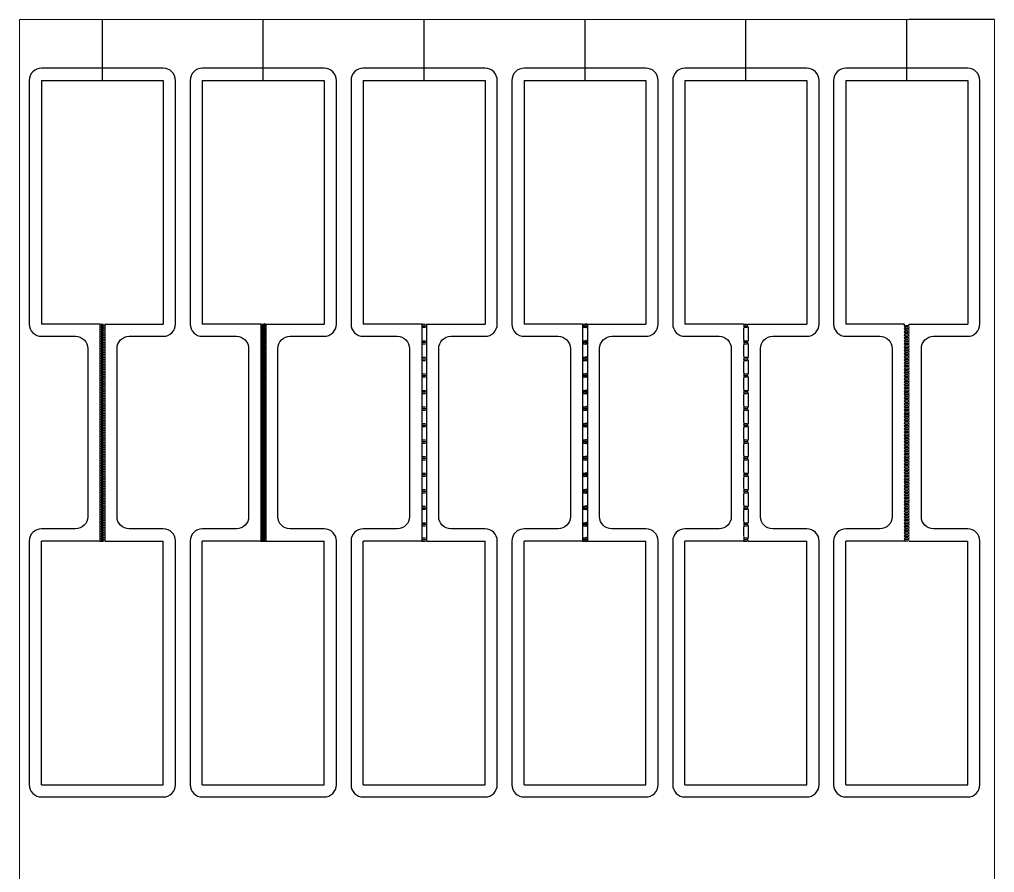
# Model space of a CAD drawing. Header units: millimetres. Extents: x 0 to 40, y 0 to 70.
# Drawn here: x 0 to 40, y 35 to 70 of the extents above; entities that cross this region are included whole.
import ezdxf

# ---------------------------------------------------------------- set-up
doc = ezdxf.new("R2010")
doc.units = ezdxf.units.MM
for name, color, linetype in [('Al Foil', 2, 'Continuous'), ('Cut Through All', 3, 'Continuous'), ('DEF POINTS', 7, 'Continuous')]:
    doc.layers.add(name, color=color, linetype=linetype)

msp = doc.modelspace()

# ---------------------------------------------------------------- linework, layer by layer
at = {"layer": 'Al Foil', "linetype": 'Continuous', "lineweight": 0}
for p, q in [((0, 0), (0, 70)), ((0, 70), (40, 70)), ((40, 70), (40, 0))]:
    msp.add_line(p, q, dxfattribs=at)
at = {"layer": 'Al Foil'}
for p, q in [((3.4, 67.5), (3.4, 70)), ((10, 67.5), (10, 70)), ((16.6, 67.5), (16.6, 70)), ((23.2, 67.5), (23.2, 70)), ((29.8, 67.5), (29.8, 70)), ((36.4, 67.5), (36.4, 70)), ((40, 70), (36.5, 70)), ((0.9, 67.5), (5.9, 67.5)), ((0.9, 67.5), (0.9, 57.5)), ((5.9, 67.5), (5.9, 57.5)), ((7.5, 67.5), (12.5, 67.5)), ((7.5, 67.5), (7.5, 57.5)), ((12.5, 67.5), (12.5, 57.5)), ((14.1, 67.5), (19.1, 67.5)), ((14.1, 67.5), (14.1, 57.5)), ((19.1, 67.5), (19.1, 57.5)), ((20.7, 67.5), (25.7, 67.5)), ((20.7, 67.5), (20.7, 57.5)), ((25.7, 67.5), (25.7, 57.5)), ((27.3, 67.5), (32.3, 67.5)), ((27.3, 67.5), (27.3, 57.5)), ((32.3, 67.5), (32.3, 57.5)), ((33.9, 67.5), (38.9, 67.5)), ((33.9, 67.5), (33.9, 57.5)), ((38.9, 67.5), (38.9, 57.5)), ((3.3, 57.5), (0.9, 57.5)), ((3.3, 57.5), (3.45, 57.5)), ((3.3, 57.5), (3.3, 48.6)), ((3.3, 57.4), (3.45, 57.4)), ((3.3, 57.3), (3.45, 57.3)), ((3.35, 57.45), (3.5, 57.45)), ((3.35, 57.35), (3.5, 57.35)), ((3.35, 57.25), (3.5, 57.25)), ((3.5, 57.5), (3.5, 48.6)), ((3.5, 57.5), (5.9, 57.5)), ((9.9, 57.5), (7.5, 57.5)), ((9.9, 57.5), (10.05, 57.5)), ((9.9, 57.5), (9.9, 48.6)), ((9.9, 57.4), (10.05, 57.4)), ((9.9, 57.3), (10.05, 57.3)), ((9.95, 57.45), (10.1, 57.45)), ((9.95, 57.35), (10.1, 57.35)), ((9.95, 57.25), (10.1, 57.25)), ((10.1, 57.5), (10.1, 48.6)), ((10.1, 57.5), (12.5, 57.5)), ((16.5, 57.5), (14.1, 57.5)), ((16.5, 57.5), (16.65, 57.5)), ((16.5, 57.5), (16.5, 48.6)), ((16.5, 57.371), (16.65, 57.371)), ((16.55, 57.435), (16.7, 57.435)), ((16.7, 57.5), (16.7, 48.6)), ((16.7, 57.5), (19.1, 57.5)), ((23.1, 57.5), (20.7, 57.5)), ((23.1, 57.5), (23.25, 57.5)), ((23.1, 57.5), (23.1, 48.6)), ((23.1, 57.371), (23.25, 57.371)), ((23.15, 57.435), (23.3, 57.435)), ((23.3, 57.5), (23.3, 48.6)), ((23.3, 57.5), (25.7, 57.5)), ((29.7, 57.5), (27.3, 57.5)), ((29.7, 57.5), (29.85, 57.5)), ((29.7, 57.5), (29.7, 57.5)), ((29.7, 57.306), (29.7, 56.885)), ((29.75, 57.435), (29.85, 57.435)), ((29.75, 57.371), (29.85, 57.371)), ((29.9, 57.5), (32.3, 57.5)), ((29.9, 57.371), (29.9, 57.306)), ((29.9, 57.306), (29.9, 56.821)), ((36.3, 57.5), (33.9, 57.5)), ((36.3, 57.5), (36.3, 57.5)), ((36.3, 57.5), (36.3, 57.449)), ((36.35, 57.449), (36.45, 57.449)), ((36.35, 57.384), (36.45, 57.384)), ((36.35, 57.32), (36.45, 57.32)), ((36.35, 57.255), (36.45, 57.255)), ((36.5, 57.5), (38.9, 57.5)), ((3.3, 57.2), (3.45, 57.2)), ((3.3, 57.1), (3.45, 57.1)), ((3.3, 57), (3.45, 57)), ((3.3, 56.9), (3.45, 56.9)), ((3.35, 57.15), (3.5, 57.15)), ((3.35, 57.05), (3.5, 57.05)), ((3.35, 56.95), (3.5, 56.95)), ((3.35, 56.85), (3.5, 56.85)), ((9.9, 57.2), (10.05, 57.2)), ((9.9, 57.1), (10.05, 57.1)), ((9.9, 57), (10.05, 57)), ((9.9, 56.9), (10.05, 56.9)), ((9.95, 57.15), (10.1, 57.15)), ((9.95, 57.05), (10.1, 57.05)), ((9.95, 56.95), (10.1, 56.95)), ((9.95, 56.85), (10.1, 56.85)), ((16.5, 56.821), (16.65, 56.821)), ((23.1, 56.821), (23.25, 56.821)), ((29.75, 56.821), (29.85, 56.821)), ((36.35, 57.191), (36.45, 57.191)), ((36.35, 57.126), (36.45, 57.126)), ((36.35, 57.062), (36.45, 57.062)), ((36.35, 56.997), (36.45, 56.997)), ((36.35, 56.933), (36.45, 56.933)), ((36.35, 56.868), (36.45, 56.868)), ((36.35, 56.804), (36.45, 56.804)), ((3.3, 56.8), (3.45, 56.8)), ((3.3, 56.7), (3.45, 56.7)), ((3.3, 56.6), (3.45, 56.6)), ((3.3, 56.5), (3.45, 56.5)), ((3.35, 56.75), (3.5, 56.75)), ((3.35, 56.65), (3.5, 56.65)), ((3.35, 56.55), (3.5, 56.55)), ((3.35, 56.45), (3.5, 56.45)), ((9.9, 56.8), (10.05, 56.8)), ((9.9, 56.7), (10.05, 56.7)), ((9.9, 56.6), (10.05, 56.6)), ((9.9, 56.5), (10.05, 56.5)), ((9.95, 56.75), (10.1, 56.75)), ((9.95, 56.65), (10.1, 56.65)), ((9.95, 56.55), (10.1, 56.55)), ((9.95, 56.45), (10.1, 56.45)), ((16.5, 56.692), (16.65, 56.692)), ((16.55, 56.757), (16.7, 56.757)), ((23.1, 56.692), (23.25, 56.692)), ((23.15, 56.757), (23.3, 56.757)), ((29.7, 56.628), (29.7, 56.206)), ((29.75, 56.757), (29.85, 56.757)), ((29.75, 56.692), (29.85, 56.692)), ((29.9, 56.692), (29.9, 56.142)), ((36.35, 56.739), (36.45, 56.739)), ((36.35, 56.675), (36.45, 56.675)), ((36.35, 56.61), (36.45, 56.61)), ((36.35, 56.546), (36.45, 56.546)), ((36.35, 56.481), (36.45, 56.481)), ((36.35, 56.417), (36.45, 56.417)), ((3.3, 56.4), (3.45, 56.4)), ((3.3, 56.3), (3.45, 56.3)), ((3.3, 56.2), (3.45, 56.2)), ((3.3, 56.1), (3.45, 56.1)), ((3.35, 56.35), (3.5, 56.35)), ((3.35, 56.25), (3.5, 56.25)), ((3.35, 56.15), (3.5, 56.15)), ((3.35, 56.05), (3.5, 56.05)), ((9.9, 56.4), (10.05, 56.4)), ((9.9, 56.3), (10.05, 56.3)), ((9.9, 56.2), (10.05, 56.2)), ((9.9, 56.1), (10.05, 56.1)), ((9.95, 56.35), (10.1, 56.35)), ((9.95, 56.25), (10.1, 56.25)), ((9.95, 56.15), (10.1, 56.15)), ((9.95, 56.05), (10.1, 56.05)), ((16.5, 56.142), (16.65, 56.142)), ((16.5, 56.013), (16.65, 56.013)), ((16.55, 56.077), (16.7, 56.077)), ((23.1, 56.142), (23.25, 56.142)), ((23.1, 56.013), (23.25, 56.013)), ((23.15, 56.077), (23.3, 56.077)), ((29.75, 56.142), (29.85, 56.142)), ((29.75, 56.077), (29.85, 56.077)), ((29.75, 56.013), (29.85, 56.013)), ((29.9, 56.013), (29.9, 55.463)), ((36.35, 56.352), (36.45, 56.352)), ((36.35, 56.288), (36.45, 56.288)), ((36.35, 56.223), (36.45, 56.223)), ((36.35, 56.159), (36.45, 56.159)), ((36.35, 56.094), (36.45, 56.094)), ((36.35, 56.03), (36.45, 56.03)), ((3.3, 56), (3.45, 56)), ((3.3, 55.9), (3.45, 55.9)), ((3.3, 55.8), (3.45, 55.8)), ((3.3, 55.7), (3.45, 55.7)), ((3.35, 55.95), (3.5, 55.95)), ((3.35, 55.85), (3.5, 55.85)), ((3.35, 55.75), (3.5, 55.75)), ((3.35, 55.65), (3.5, 55.65)), ((9.9, 56), (10.05, 56)), ((9.9, 55.9), (10.05, 55.9)), ((9.9, 55.8), (10.05, 55.8)), ((9.9, 55.7), (10.05, 55.7)), ((9.95, 55.95), (10.1, 55.95)), ((9.95, 55.85), (10.1, 55.85)), ((9.95, 55.75), (10.1, 55.75)), ((9.95, 55.65), (10.1, 55.65)), ((29.7, 55.949), (29.7, 55.527)), ((36.35, 55.965), (36.45, 55.965)), ((36.35, 55.901), (36.45, 55.901)), ((36.35, 55.836), (36.45, 55.836)), ((36.35, 55.772), (36.45, 55.772)), ((36.35, 55.707), (36.45, 55.707)), ((36.35, 55.643), (36.45, 55.643)), ((3.3, 55.6), (3.45, 55.6)), ((3.3, 55.5), (3.45, 55.5)), ((3.3, 55.4), (3.45, 55.4)), ((3.3, 55.3), (3.45, 55.3)), ((3.35, 55.55), (3.5, 55.55)), ((3.35, 55.45), (3.5, 55.45)), ((3.35, 55.35), (3.5, 55.35)), ((3.35, 55.25), (3.5, 55.25)), ((9.9, 55.6), (10.05, 55.6)), ((9.9, 55.5), (10.05, 55.5)), ((9.9, 55.4), (10.05, 55.4)), ((9.9, 55.3), (10.05, 55.3)), ((9.95, 55.55), (10.1, 55.55)), ((9.95, 55.45), (10.1, 55.45)), ((9.95, 55.35), (10.1, 55.35)), ((9.95, 55.25), (10.1, 55.25)), ((16.5, 55.463), (16.65, 55.463)), ((16.5, 55.334), (16.65, 55.334)), ((16.55, 55.398), (16.7, 55.398)), ((23.1, 55.463), (23.25, 55.463)), ((23.1, 55.334), (23.25, 55.334)), ((23.15, 55.398), (23.3, 55.398)), ((29.7, 55.27), (29.7, 54.848)), ((29.75, 55.463), (29.85, 55.463)), ((29.75, 55.398), (29.85, 55.398)), ((29.75, 55.334), (29.85, 55.334)), ((29.9, 55.334), (29.9, 54.784)), ((36.35, 55.578), (36.45, 55.578)), ((36.35, 55.514), (36.45, 55.514)), ((36.35, 55.449), (36.45, 55.449)), ((36.35, 55.385), (36.45, 55.385)), ((36.35, 55.32), (36.45, 55.32)), ((36.35, 55.256), (36.45, 55.256)), ((3.3, 55.2), (3.45, 55.2)), ((3.3, 55.1), (3.45, 55.1)), ((3.3, 55), (3.45, 55)), ((3.3, 54.9), (3.45, 54.9)), ((3.35, 55.15), (3.5, 55.15)), ((3.35, 55.05), (3.5, 55.05)), ((3.35, 54.95), (3.5, 54.95)), ((3.35, 54.85), (3.5, 54.85)), ((9.9, 55.2), (10.05, 55.2)), ((9.9, 55.1), (10.05, 55.1)), ((9.9, 55), (10.05, 55)), ((9.9, 54.9), (10.05, 54.9)), ((9.95, 55.15), (10.1, 55.15)), ((9.95, 55.05), (10.1, 55.05)), ((9.95, 54.95), (10.1, 54.95)), ((9.95, 54.85), (10.1, 54.85)), ((36.35, 55.191), (36.45, 55.191)), ((36.35, 55.127), (36.45, 55.127)), ((36.35, 55.062), (36.45, 55.062)), ((36.35, 54.998), (36.45, 54.998)), ((36.35, 54.933), (36.45, 54.933)), ((36.35, 54.869), (36.45, 54.869)), ((36.35, 54.804), (36.45, 54.804)), ((3.3, 54.8), (3.45, 54.8)), ((3.3, 54.7), (3.45, 54.7)), ((3.3, 54.6), (3.45, 54.6)), ((3.3, 54.5), (3.45, 54.5)), ((3.35, 54.75), (3.5, 54.75)), ((3.35, 54.65), (3.5, 54.65)), ((3.35, 54.55), (3.5, 54.55)), ((3.35, 54.45), (3.5, 54.45)), ((9.9, 54.8), (10.05, 54.8)), ((9.9, 54.7), (10.05, 54.7)), ((9.9, 54.6), (10.05, 54.6)), ((9.9, 54.5), (10.05, 54.5)), ((9.95, 54.75), (10.1, 54.75)), ((9.95, 54.65), (10.1, 54.65)), ((9.95, 54.55), (10.1, 54.55)), ((9.95, 54.45), (10.1, 54.45)), ((16.5, 54.784), (16.65, 54.784)), ((16.5, 54.655), (16.65, 54.655)), ((16.55, 54.719), (16.7, 54.719)), ((23.1, 54.784), (23.25, 54.784)), ((23.1, 54.655), (23.25, 54.655)), ((23.15, 54.719), (23.3, 54.719)), ((29.7, 54.591), (29.7, 54.169)), ((29.75, 54.784), (29.85, 54.784)), ((29.75, 54.719), (29.85, 54.719)), ((29.75, 54.655), (29.85, 54.655)), ((29.9, 54.655), (29.9, 54.105)), ((36.35, 54.74), (36.45, 54.74)), ((36.35, 54.675), (36.45, 54.675)), ((36.35, 54.611), (36.45, 54.611)), ((36.35, 54.546), (36.45, 54.546)), ((36.35, 54.482), (36.45, 54.482)), ((36.35, 54.417), (36.45, 54.417)), ((3.3, 54.4), (3.45, 54.4)), ((3.3, 54.3), (3.45, 54.3)), ((3.3, 54.2), (3.45, 54.2)), ((3.3, 54.1), (3.45, 54.1)), ((3.35, 54.35), (3.5, 54.35)), ((3.35, 54.25), (3.5, 54.25)), ((3.35, 54.15), (3.5, 54.15)), ((3.35, 54.05), (3.5, 54.05)), ((9.9, 54.4), (10.05, 54.4)), ((9.9, 54.3), (10.05, 54.3)), ((9.9, 54.2), (10.05, 54.2)), ((9.9, 54.1), (10.05, 54.1)), ((9.95, 54.35), (10.1, 54.35)), ((9.95, 54.25), (10.1, 54.25)), ((9.95, 54.15), (10.1, 54.15)), ((9.95, 54.05), (10.1, 54.05)), ((16.5, 54.105), (16.65, 54.105)), ((16.55, 54.04), (16.7, 54.04)), ((23.1, 54.105), (23.25, 54.105)), ((23.15, 54.04), (23.3, 54.04)), ((29.75, 54.105), (29.85, 54.105)), ((29.75, 54.04), (29.85, 54.04)), ((36.35, 54.353), (36.45, 54.353)), ((36.35, 54.288), (36.45, 54.288)), ((36.35, 54.224), (36.45, 54.224)), ((36.35, 54.159), (36.45, 54.159)), ((36.35, 54.095), (36.45, 54.095)), ((36.35, 54.03), (36.45, 54.03)), ((3.3, 54), (3.45, 54)), ((3.3, 53.9), (3.45, 53.9)), ((3.3, 53.8), (3.45, 53.8)), ((3.3, 53.7), (3.45, 53.7)), ((3.35, 53.95), (3.5, 53.95)), ((3.35, 53.85), (3.5, 53.85)), ((3.35, 53.75), (3.5, 53.75)), ((3.35, 53.65), (3.5, 53.65)), ((9.9, 54), (10.05, 54)), ((9.9, 53.9), (10.05, 53.9)), ((9.9, 53.8), (10.05, 53.8)), ((9.9, 53.7), (10.05, 53.7)), ((9.95, 53.95), (10.1, 53.95)), ((9.95, 53.85), (10.1, 53.85)), ((9.95, 53.75), (10.1, 53.75)), ((9.95, 53.65), (10.1, 53.65)), ((16.5, 53.976), (16.65, 53.976)), ((23.1, 53.976), (23.25, 53.976)), ((29.7, 53.911), (29.7, 53.49)), ((29.75, 53.976), (29.85, 53.976)), ((29.9, 53.976), (29.9, 53.426)), ((36.35, 53.966), (36.45, 53.966)), ((36.35, 53.901), (36.45, 53.901)), ((36.35, 53.837), (36.45, 53.837)), ((36.35, 53.772), (36.45, 53.772)), ((36.35, 53.708), (36.45, 53.708)), ((36.35, 53.643), (36.45, 53.643)), ((3.3, 53.6), (3.45, 53.6)), ((3.3, 53.5), (3.45, 53.5)), ((3.3, 53.4), (3.45, 53.4)), ((3.3, 53.3), (3.45, 53.3)), ((3.35, 53.55), (3.5, 53.55)), ((3.35, 53.45), (3.5, 53.45)), ((3.35, 53.35), (3.5, 53.35)), ((3.35, 53.25), (3.5, 53.25)), ((9.9, 53.6), (10.05, 53.6)), ((9.9, 53.5), (10.05, 53.5)), ((9.9, 53.4), (10.05, 53.4)), ((9.9, 53.3), (10.05, 53.3)), ((9.95, 53.55), (10.1, 53.55)), ((9.95, 53.45), (10.1, 53.45)), ((9.95, 53.35), (10.1, 53.35)), ((9.95, 53.25), (10.1, 53.25)), ((16.5, 53.426), (16.65, 53.426)), ((16.5, 53.297), (16.65, 53.297)), ((16.55, 53.361), (16.7, 53.361)), ((23.1, 53.426), (23.25, 53.426)), ((23.1, 53.297), (23.25, 53.297)), ((23.15, 53.361), (23.3, 53.361)), ((29.7, 53.233), (29.7, 52.812)), ((29.75, 53.426), (29.85, 53.426)), ((29.75, 53.361), (29.85, 53.361)), ((29.75, 53.297), (29.85, 53.297)), ((29.9, 53.297), (29.9, 52.747)), ((36.35, 53.579), (36.45, 53.579)), ((36.35, 53.514), (36.45, 53.514)), ((36.35, 53.45), (36.45, 53.45)), ((36.35, 53.385), (36.45, 53.385)), ((36.35, 53.321), (36.45, 53.321)), ((36.35, 53.256), (36.45, 53.256)), ((3.3, 53.2), (3.45, 53.2)), ((3.3, 53.1), (3.45, 53.1)), ((3.3, 53), (3.45, 53)), ((3.3, 52.9), (3.45, 52.9)), ((3.35, 53.15), (3.5, 53.15)), ((3.35, 53.05), (3.5, 53.05)), ((3.35, 52.95), (3.5, 52.95)), ((3.35, 52.85), (3.5, 52.85)), ((9.9, 53.2), (10.05, 53.2)), ((9.9, 53.1), (10.05, 53.1)), ((9.9, 53), (10.05, 53)), ((9.9, 52.9), (10.05, 52.9)), ((9.95, 53.15), (10.1, 53.15)), ((9.95, 53.05), (10.1, 53.05)), ((9.95, 52.95), (10.1, 52.95)), ((9.95, 52.85), (10.1, 52.85)), ((36.35, 53.192), (36.45, 53.192)), ((36.35, 53.127), (36.45, 53.127)), ((36.35, 53.063), (36.45, 53.063)), ((36.35, 52.998), (36.45, 52.998)), ((36.35, 52.934), (36.45, 52.934)), ((36.35, 52.869), (36.45, 52.869)), ((36.35, 52.805), (36.45, 52.805)), ((3.3, 52.8), (3.45, 52.8)), ((3.3, 52.7), (3.45, 52.7)), ((3.3, 52.6), (3.45, 52.6)), ((3.3, 52.5), (3.45, 52.5)), ((3.35, 52.75), (3.5, 52.75)), ((3.35, 52.65), (3.5, 52.65)), ((3.35, 52.55), (3.5, 52.55)), ((3.35, 52.45), (3.5, 52.45)), ((9.9, 52.8), (10.05, 52.8)), ((9.9, 52.7), (10.05, 52.7)), ((9.9, 52.6), (10.05, 52.6)), ((9.9, 52.5), (10.05, 52.5)), ((9.95, 52.75), (10.1, 52.75)), ((9.95, 52.65), (10.1, 52.65)), ((9.95, 52.55), (10.1, 52.55)), ((9.95, 52.45), (10.1, 52.45)), ((16.5, 52.747), (16.65, 52.747)), ((16.5, 52.618), (16.65, 52.618)), ((16.55, 52.682), (16.7, 52.682)), ((23.1, 52.747), (23.25, 52.747)), ((23.1, 52.618), (23.25, 52.618)), ((23.15, 52.682), (23.3, 52.682)), ((29.7, 52.553), (29.7, 52.132)), ((29.75, 52.747), (29.85, 52.747)), ((29.75, 52.682), (29.85, 52.682)), ((29.75, 52.618), (29.85, 52.618)), ((29.9, 52.618), (29.9, 52.068)), ((36.35, 52.74), (36.45, 52.74)), ((36.35, 52.676), (36.45, 52.676)), ((36.35, 52.611), (36.45, 52.611)), ((36.35, 52.547), (36.45, 52.547)), ((36.35, 52.482), (36.45, 52.482)), ((36.35, 52.418), (36.45, 52.418)), ((3.3, 52.4), (3.45, 52.4)), ((3.3, 52.3), (3.45, 52.3)), ((3.3, 52.2), (3.45, 52.2)), ((3.3, 52.1), (3.45, 52.1)), ((3.35, 52.35), (3.5, 52.35)), ((3.35, 52.25), (3.5, 52.25)), ((3.35, 52.15), (3.5, 52.15)), ((3.35, 52.05), (3.5, 52.05)), ((9.9, 52.4), (10.05, 52.4)), ((9.9, 52.3), (10.05, 52.3)), ((9.9, 52.2), (10.05, 52.2)), ((9.9, 52.1), (10.05, 52.1)), ((9.95, 52.35), (10.1, 52.35)), ((9.95, 52.25), (10.1, 52.25)), ((9.95, 52.15), (10.1, 52.15)), ((9.95, 52.05), (10.1, 52.05)), ((16.5, 52.068), (16.65, 52.068)), ((16.55, 52.003), (16.7, 52.003)), ((23.1, 52.068), (23.25, 52.068)), ((23.15, 52.003), (23.3, 52.003)), ((29.75, 52.068), (29.85, 52.068)), ((29.75, 52.003), (29.85, 52.003)), ((36.35, 52.353), (36.45, 52.353)), ((36.35, 52.289), (36.45, 52.289)), ((36.35, 52.224), (36.45, 52.224)), ((36.35, 52.16), (36.45, 52.16)), ((36.35, 52.095), (36.45, 52.095)), ((36.35, 52.031), (36.45, 52.031)), ((3.3, 52), (3.45, 52)), ((3.3, 51.9), (3.45, 51.9)), ((3.3, 51.8), (3.45, 51.8)), ((3.3, 51.7), (3.45, 51.7)), ((3.35, 51.95), (3.5, 51.95)), ((3.35, 51.85), (3.5, 51.85)), ((3.35, 51.75), (3.5, 51.75)), ((3.35, 51.65), (3.5, 51.65)), ((9.9, 52), (10.05, 52)), ((9.9, 51.9), (10.05, 51.9)), ((9.9, 51.8), (10.05, 51.8)), ((9.9, 51.7), (10.05, 51.7)), ((9.95, 51.95), (10.1, 51.95)), ((9.95, 51.85), (10.1, 51.85)), ((9.95, 51.75), (10.1, 51.75)), ((9.95, 51.65), (10.1, 51.65)), ((16.5, 51.939), (16.65, 51.939)), ((23.1, 51.939), (23.25, 51.939)), ((29.7, 51.874), (29.7, 51.454)), ((29.75, 51.939), (29.85, 51.939)), ((29.9, 51.939), (29.9, 51.389)), ((36.35, 51.966), (36.45, 51.966)), ((36.35, 51.902), (36.45, 51.902)), ((36.35, 51.837), (36.45, 51.837)), ((36.35, 51.773), (36.45, 51.773)), ((36.35, 51.708), (36.45, 51.708)), ((36.35, 51.644), (36.45, 51.644)), ((3.3, 51.6), (3.45, 51.6)), ((3.3, 51.5), (3.45, 51.5)), ((3.3, 51.4), (3.45, 51.4)), ((3.3, 51.3), (3.45, 51.3)), ((3.35, 51.55), (3.5, 51.55)), ((3.35, 51.45), (3.5, 51.45)), ((3.35, 51.35), (3.5, 51.35)), ((3.35, 51.25), (3.5, 51.25)), ((9.9, 51.6), (10.05, 51.6)), ((9.9, 51.5), (10.05, 51.5)), ((9.9, 51.4), (10.05, 51.4)), ((9.9, 51.3), (10.05, 51.3)), ((9.95, 51.55), (10.1, 51.55)), ((9.95, 51.45), (10.1, 51.45)), ((9.95, 51.35), (10.1, 51.35)), ((9.95, 51.25), (10.1, 51.25)), ((16.5, 51.389), (16.65, 51.389)), ((16.5, 51.26), (16.65, 51.26)), ((16.55, 51.324), (16.7, 51.324)), ((23.1, 51.389), (23.25, 51.389)), ((23.1, 51.26), (23.25, 51.26)), ((23.15, 51.324), (23.3, 51.324)), ((29.75, 51.389), (29.85, 51.389)), ((29.75, 51.324), (29.85, 51.324)), ((29.75, 51.26), (29.85, 51.26)), ((29.9, 51.26), (29.9, 50.71)), ((36.35, 51.579), (36.45, 51.579)), ((36.35, 51.515), (36.45, 51.515)), ((36.35, 51.45), (36.45, 51.45)), ((36.35, 51.386), (36.45, 51.386)), ((36.35, 51.321), (36.45, 51.321)), ((36.35, 51.257), (36.45, 51.257)), ((3.3, 51.2), (3.45, 51.2)), ((3.3, 51.1), (3.45, 51.1)), ((3.3, 51), (3.45, 51)), ((3.3, 50.9), (3.45, 50.9)), ((3.35, 51.15), (3.5, 51.15)), ((3.35, 51.05), (3.5, 51.05)), ((3.35, 50.95), (3.5, 50.95)), ((3.35, 50.85), (3.5, 50.85)), ((9.9, 51.2), (10.05, 51.2)), ((9.9, 51.1), (10.05, 51.1)), ((9.9, 51), (10.05, 51)), ((9.9, 50.9), (10.05, 50.9)), ((9.95, 51.15), (10.1, 51.15)), ((9.95, 51.05), (10.1, 51.05)), ((9.95, 50.95), (10.1, 50.95)), ((9.95, 50.85), (10.1, 50.85)), ((29.7, 51.195), (29.7, 50.775)), ((36.35, 51.192), (36.45, 51.192)), ((36.35, 51.128), (36.45, 51.128)), ((36.35, 51.063), (36.45, 51.063)), ((36.35, 50.999), (36.45, 50.999)), ((36.35, 50.934), (36.45, 50.934)), ((36.35, 50.87), (36.45, 50.87)), ((36.35, 50.805), (36.45, 50.805)), ((3.3, 50.8), (3.45, 50.8)), ((3.3, 50.7), (3.45, 50.7)), ((3.3, 50.6), (3.45, 50.6)), ((3.3, 50.5), (3.45, 50.5)), ((3.35, 50.75), (3.5, 50.75)), ((3.35, 50.65), (3.5, 50.65)), ((3.35, 50.55), (3.5, 50.55)), ((3.35, 50.45), (3.5, 50.45)), ((9.9, 50.8), (10.05, 50.8)), ((9.9, 50.7), (10.05, 50.7)), ((9.9, 50.6), (10.05, 50.6)), ((9.9, 50.5), (10.05, 50.5)), ((9.95, 50.75), (10.1, 50.75)), ((9.95, 50.65), (10.1, 50.65)), ((9.95, 50.55), (10.1, 50.55)), ((9.95, 50.45), (10.1, 50.45)), ((16.5, 50.71), (16.65, 50.71)), ((16.5, 50.581), (16.65, 50.581)), ((16.55, 50.645), (16.7, 50.645)), ((23.1, 50.71), (23.25, 50.71)), ((23.1, 50.581), (23.25, 50.581)), ((23.15, 50.645), (23.3, 50.645)), ((29.7, 50.516), (29.7, 50.095)), ((29.75, 50.71), (29.85, 50.71)), ((29.75, 50.645), (29.85, 50.645)), ((29.75, 50.581), (29.85, 50.581)), ((29.9, 50.581), (29.9, 50.031)), ((36.35, 50.741), (36.45, 50.741)), ((36.35, 50.676), (36.45, 50.676)), ((36.35, 50.611), (36.45, 50.611)), ((36.35, 50.547), (36.45, 50.547)), ((36.35, 50.482), (36.45, 50.482)), ((36.35, 50.418), (36.45, 50.418)), ((3.3, 50.4), (3.45, 50.4)), ((3.3, 50.3), (3.45, 50.3)), ((3.3, 50.2), (3.45, 50.2)), ((3.3, 50.1), (3.45, 50.1)), ((3.35, 50.35), (3.5, 50.35)), ((3.35, 50.25), (3.5, 50.25)), ((3.35, 50.15), (3.5, 50.15)), ((3.35, 50.05), (3.5, 50.05)), ((9.9, 50.4), (10.05, 50.4)), ((9.9, 50.3), (10.05, 50.3)), ((9.9, 50.2), (10.05, 50.2)), ((9.9, 50.1), (10.05, 50.1)), ((9.95, 50.35), (10.1, 50.35)), ((9.95, 50.25), (10.1, 50.25)), ((9.95, 50.15), (10.1, 50.15)), ((9.95, 50.05), (10.1, 50.05)), ((16.5, 50.031), (16.65, 50.031)), ((23.1, 50.031), (23.25, 50.031)), ((29.75, 50.031), (29.85, 50.031)), ((36.35, 50.353), (36.45, 50.353)), ((36.35, 50.289), (36.45, 50.289)), ((36.35, 50.224), (36.45, 50.224)), ((36.35, 50.16), (36.45, 50.16)), ((36.35, 50.095), (36.45, 50.095)), ((36.35, 50.031), (36.45, 50.031)), ((3.3, 50), (3.45, 50)), ((3.3, 49.9), (3.45, 49.9)), ((3.3, 49.8), (3.45, 49.8)), ((3.3, 49.7), (3.45, 49.7)), ((3.35, 49.95), (3.5, 49.95)), ((3.35, 49.85), (3.5, 49.85)), ((3.35, 49.75), (3.5, 49.75)), ((3.35, 49.65), (3.5, 49.65)), ((9.9, 50), (10.05, 50)), ((9.9, 49.9), (10.05, 49.9)), ((9.9, 49.8), (10.05, 49.8)), ((9.9, 49.7), (10.05, 49.7)), ((9.95, 49.95), (10.1, 49.95)), ((9.95, 49.85), (10.1, 49.85)), ((9.95, 49.75), (10.1, 49.75)), ((9.95, 49.65), (10.1, 49.65)), ((16.5, 49.902), (16.65, 49.902)), ((16.55, 49.966), (16.7, 49.966)), ((23.1, 49.902), (23.25, 49.902)), ((23.15, 49.966), (23.3, 49.966)), ((29.7, 49.837), (29.7, 49.417)), ((29.75, 49.966), (29.85, 49.966)), ((29.75, 49.902), (29.85, 49.902)), ((29.9, 49.902), (29.9, 49.352)), ((36.35, 49.966), (36.45, 49.966)), ((36.35, 49.902), (36.45, 49.902)), ((36.35, 49.837), (36.45, 49.837)), ((36.35, 49.773), (36.45, 49.773)), ((36.35, 49.708), (36.45, 49.708)), ((36.35, 49.644), (36.45, 49.644)), ((3.3, 49.6), (3.45, 49.6)), ((3.3, 49.5), (3.45, 49.5)), ((3.3, 49.4), (3.45, 49.4)), ((3.3, 49.3), (3.45, 49.3)), ((3.35, 49.55), (3.5, 49.55)), ((3.35, 49.45), (3.5, 49.45)), ((3.35, 49.35), (3.5, 49.35)), ((3.35, 49.25), (3.5, 49.25)), ((9.9, 49.6), (10.05, 49.6)), ((9.9, 49.5), (10.05, 49.5)), ((9.9, 49.4), (10.05, 49.4)), ((9.9, 49.3), (10.05, 49.3)), ((9.95, 49.55), (10.1, 49.55)), ((9.95, 49.45), (10.1, 49.45)), ((9.95, 49.35), (10.1, 49.35)), ((9.95, 49.25), (10.1, 49.25)), ((16.5, 49.352), (16.65, 49.352)), ((16.5, 49.223), (16.65, 49.223)), ((16.55, 49.287), (16.7, 49.287)), ((23.1, 49.352), (23.25, 49.352)), ((23.1, 49.223), (23.25, 49.223)), ((23.15, 49.287), (23.3, 49.287)), ((29.75, 49.352), (29.85, 49.352)), ((29.75, 49.287), (29.85, 49.287)), ((29.75, 49.223), (29.85, 49.223)), ((29.9, 49.223), (29.9, 48.729)), ((36.35, 49.579), (36.45, 49.579)), ((36.35, 49.515), (36.45, 49.515)), ((36.35, 49.45), (36.45, 49.45)), ((36.35, 49.386), (36.45, 49.386)), ((36.35, 49.321), (36.45, 49.321)), ((36.35, 49.257), (36.45, 49.257)), ((3.3, 49.2), (3.45, 49.2)), ((3.3, 49.1), (3.45, 49.1)), ((3.3, 49), (3.45, 49)), ((3.3, 48.9), (3.45, 48.9)), ((3.35, 49.15), (3.5, 49.15)), ((3.35, 49.05), (3.5, 49.05)), ((3.35, 48.95), (3.5, 48.95)), ((3.35, 48.85), (3.5, 48.85)), ((9.9, 49.2), (10.05, 49.2)), ((9.9, 49.1), (10.05, 49.1)), ((9.9, 49), (10.05, 49)), ((9.9, 48.9), (10.05, 48.9)), ((9.95, 49.15), (10.1, 49.15)), ((9.95, 49.05), (10.1, 49.05)), ((9.95, 48.95), (10.1, 48.95)), ((9.95, 48.85), (10.1, 48.85)), ((29.7, 49.158), (29.7, 48.794)), ((36.35, 49.192), (36.45, 49.192)), ((36.35, 49.128), (36.45, 49.128)), ((36.35, 49.063), (36.45, 49.063)), ((36.35, 48.999), (36.45, 48.999)), ((36.35, 48.934), (36.45, 48.934)), ((36.35, 48.87), (36.45, 48.87)), ((36.35, 48.805), (36.45, 48.805)), ((0.9, 38.6), (0.9, 48.6)), ((3.3, 48.6), (0.9, 48.6)), ((3.3, 48.8), (3.45, 48.8)), ((3.3, 48.7), (3.45, 48.7)), ((3.3, 48.6), (3.45, 48.6)), ((3.35, 48.75), (3.5, 48.75)), ((3.35, 48.65), (3.5, 48.65)), ((3.5, 48.6), (5.9, 48.6)), ((5.9, 38.6), (5.9, 48.6)), ((7.5, 38.6), (7.5, 48.6)), ((9.9, 48.6), (7.5, 48.6)), ((9.9, 48.8), (10.05, 48.8)), ((9.9, 48.7), (10.05, 48.7)), ((9.9, 48.6), (10.05, 48.6)), ((9.95, 48.75), (10.1, 48.75)), ((9.95, 48.65), (10.1, 48.65)), ((10.1, 48.6), (12.5, 48.6)), ((12.5, 38.6), (12.5, 48.6)), ((14.1, 38.6), (14.1, 48.6)), ((16.5, 48.6), (14.1, 48.6)), ((16.5, 48.729), (16.65, 48.729)), ((16.5, 48.6), (16.65, 48.6)), ((16.55, 48.664), (16.7, 48.664)), ((16.7, 48.6), (19.1, 48.6)), ((19.1, 38.6), (19.1, 48.6)), ((20.7, 38.6), (20.7, 48.6)), ((23.1, 48.6), (20.7, 48.6)), ((23.1, 48.729), (23.25, 48.729)), ((23.1, 48.6), (23.25, 48.6)), ((23.15, 48.664), (23.3, 48.664)), ((23.3, 48.6), (25.7, 48.6)), ((25.7, 38.6), (25.7, 48.6)), ((29.7, 48.6), (27.3, 48.6)), ((27.3, 38.6), (27.3, 48.6)), ((29.7, 48.6), (29.85, 48.6)), ((29.75, 48.729), (29.85, 48.729)), ((29.75, 48.664), (29.85, 48.664)), ((29.9, 48.6), (32.3, 48.6)), ((32.3, 38.6), (32.3, 48.6)), ((33.9, 38.6), (33.9, 48.6)), ((36.3, 48.6), (33.9, 48.6)), ((36.35, 48.741), (36.45, 48.741)), ((36.35, 48.676), (36.45, 48.676)), ((36.35, 48.612), (36.45, 48.612)), ((36.5, 48.6), (38.9, 48.6)), ((38.9, 38.6), (38.9, 48.6)), ((0.9, 38.6), (5.9, 38.6)), ((7.5, 38.6), (12.5, 38.6)), ((14.1, 38.6), (19.1, 38.6)), ((20.7, 38.6), (25.7, 38.6)), ((27.3, 38.6), (32.3, 38.6)), ((33.9, 38.6), (38.9, 38.6))]:
    msp.add_line(p, q, dxfattribs=at)
msp.add_lwpolyline([(36.3, 48.6, -0.035746), (36.311, 48.606, -0.035746), (36.323, 48.61, -0.037859), (36.337, 48.612, -0.037859), (36.35, 48.612)], format="xyb", dxfattribs=at)
for centre in [(9.95, 57.45), (9.95, 57.35), (9.95, 57.25), (10.05, 57.5), (10.05, 57.4), (10.05, 57.3), (10.05, 57.2), (23.15, 57.435), (23.25, 57.5), (23.25, 57.371), (9.95, 57.15), (9.95, 57.05), (9.95, 56.95), (9.95, 56.85), (10.05, 57.1), (10.05, 57), (10.05, 56.9), (10.05, 56.8), (23.25, 56.821), (9.95, 56.75), (9.95, 56.65), (9.95, 56.55), (9.95, 56.45), (10.05, 56.7), (10.05, 56.6), (10.05, 56.5), (10.05, 56.4), (23.15, 56.757), (23.25, 56.692), (9.95, 56.35), (9.95, 56.25), (9.95, 56.15), (9.95, 56.05), (10.05, 56.3), (10.05, 56.2), (10.05, 56.1), (10.05, 56), (23.15, 56.077), (23.25, 56.142), (23.25, 56.013), (9.95, 55.95), (9.95, 55.85), (9.95, 55.75), (9.95, 55.65), (10.05, 55.9), (10.05, 55.8), (10.05, 55.7), (10.05, 55.6), (9.95, 55.55), (9.95, 55.45), (9.95, 55.35), (9.95, 55.25), (10.05, 55.5), (10.05, 55.4), (10.05, 55.3), (10.05, 55.2), (23.15, 55.398), (23.25, 55.463), (23.25, 55.334), (9.95, 55.15), (9.95, 55.05), (9.95, 54.95), (9.95, 54.85), (10.05, 55.1), (10.05, 55), (10.05, 54.9), (10.05, 54.8), (23.25, 54.784), (9.95, 54.75), (9.95, 54.65), (9.95, 54.55), (9.95, 54.45), (10.05, 54.7), (10.05, 54.6), (10.05, 54.5), (10.05, 54.4), (23.15, 54.719), (23.25, 54.655), (9.95, 54.35), (9.95, 54.25), (9.95, 54.15), (9.95, 54.05), (10.05, 54.3), (10.05, 54.2), (10.05, 54.1), (10.05, 54), (23.15, 54.04), (23.25, 54.105), (23.25, 53.976), (9.95, 53.95), (9.95, 53.85), (9.95, 53.75), (9.95, 53.65), (10.05, 53.9), (10.05, 53.8), (10.05, 53.7), (10.05, 53.6), (9.95, 53.55), (9.95, 53.45), (9.95, 53.35), (9.95, 53.25), (10.05, 53.5), (10.05, 53.4), (10.05, 53.3), (10.05, 53.2), (23.15, 53.361), (23.25, 53.426), (23.25, 53.297), (9.95, 53.15), (9.95, 53.05), (9.95, 52.95), (9.95, 52.85), (10.05, 53.1), (10.05, 53), (10.05, 52.9), (10.05, 52.8), (9.95, 52.75), (9.95, 52.65), (9.95, 52.55), (9.95, 52.45), (10.05, 52.7), (10.05, 52.6), (10.05, 52.5), (10.05, 52.4), (23.15, 52.682), (23.25, 52.747), (23.25, 52.618), (9.95, 52.35), (9.95, 52.25), (9.95, 52.15), (9.95, 52.05), (10.05, 52.3), (10.05, 52.2), (10.05, 52.1), (10.05, 52), (23.15, 52.003), (23.25, 52.068), (9.95, 51.95), (9.95, 51.85), (9.95, 51.75), (9.95, 51.65), (10.05, 51.9), (10.05, 51.8), (10.05, 51.7), (10.05, 51.6), (23.25, 51.939), (9.95, 51.55), (9.95, 51.45), (9.95, 51.35), (9.95, 51.25), (10.05, 51.5), (10.05, 51.4), (10.05, 51.3), (10.05, 51.2), (23.15, 51.324), (23.25, 51.389), (23.25, 51.26), (9.95, 51.15), (9.95, 51.05), (9.95, 50.95), (9.95, 50.85), (10.05, 51.1), (10.05, 51), (10.05, 50.9), (10.05, 50.8), (9.95, 50.75), (9.95, 50.65), (9.95, 50.55), (9.95, 50.45), (10.05, 50.7), (10.05, 50.6), (10.05, 50.5), (10.05, 50.4), (23.15, 50.645), (23.25, 50.71), (23.25, 50.581), (9.95, 50.35), (9.95, 50.25), (9.95, 50.15), (9.95, 50.05), (10.05, 50.3), (10.05, 50.2), (10.05, 50.1), (10.05, 50), (23.25, 50.031), (9.95, 49.95), (9.95, 49.85), (9.95, 49.75), (9.95, 49.65), (10.05, 49.9), (10.05, 49.8), (10.05, 49.7), (10.05, 49.6), (23.15, 49.966), (23.25, 49.902), (9.95, 49.55), (9.95, 49.45), (9.95, 49.35), (9.95, 49.25), (10.05, 49.5), (10.05, 49.4), (10.05, 49.3), (10.05, 49.2), (23.15, 49.287), (23.25, 49.352), (23.25, 49.223), (9.95, 49.15), (9.95, 49.05), (9.95, 48.95), (9.95, 48.85), (10.05, 49.1), (10.05, 49), (10.05, 48.9), (10.05, 48.8), (9.95, 48.75), (9.95, 48.65), (10.05, 48.7), (10.05, 48.6), (23.15, 48.664), (23.25, 48.729), (23.25, 48.6)]:
    msp.add_circle(centre, 0.025, dxfattribs=at)
for centre, radius, start, end in [((29.786, 57.42), 0.0878, 114.5064, 169.9284), ((29.787, 57.451), 0.0884, 190.2771, 245.2881), ((29.787, 57.291), 0.0884, 114.7119, 169.7229), ((29.813, 57.516), 0.0884, 294.7119, 349.7229), ((29.813, 57.355), 0.0884, 10.2771, 65.2881), ((36.387, 57.464), 0.0884, 190.2771, 245.2881), ((36.387, 57.304), 0.0884, 114.7119, 169.7229), ((36.387, 57.335), 0.0884, 190.2771, 245.2881), ((36.386, 57.175), 0.0878, 114.5064, 169.9284), ((36.394, 57.553), 0.119, 298.3042, 333.3892), ((36.413, 57.368), 0.0884, 10.2771, 65.2881), ((36.413, 57.4), 0.0884, 294.7119, 349.7229), ((36.413, 57.239), 0.0884, 10.2771, 65.2881), ((36.413, 57.271), 0.0884, 294.7119, 349.7229), ((29.787, 56.901), 0.0884, 190.2771, 245.2881), ((29.786, 56.741), 0.0878, 114.5064, 169.9284), ((29.813, 56.837), 0.0884, 294.7119, 349.7229), ((36.387, 57.206), 0.0884, 190.2771, 245.2881), ((36.387, 57.046), 0.0884, 114.7119, 169.7229), ((36.387, 57.077), 0.0884, 190.2771, 245.2881), ((36.386, 56.917), 0.0878, 114.5064, 169.9284), ((36.387, 56.948), 0.0884, 190.2771, 245.2881), ((36.387, 56.788), 0.0884, 114.7119, 169.7229), ((36.387, 56.819), 0.0884, 190.2771, 245.2881), ((36.413, 57.11), 0.0884, 10.2771, 65.2881), ((36.413, 57.142), 0.0884, 294.7119, 349.7229), ((36.413, 56.981), 0.0884, 10.2771, 65.2881), ((36.413, 57.013), 0.0884, 294.7119, 349.7229), ((36.413, 56.852), 0.0884, 10.2771, 65.2881), ((36.413, 56.884), 0.0884, 294.7119, 349.7229), ((36.413, 56.723), 0.0884, 10.2771, 65.2881), ((29.787, 56.772), 0.0884, 190.2771, 245.2881), ((29.787, 56.612), 0.0884, 114.7119, 169.7229), ((29.813, 56.676), 0.0884, 10.2771, 65.2881), ((36.386, 56.659), 0.0878, 114.5064, 169.9284), ((36.387, 56.69), 0.0884, 190.2771, 245.2881), ((36.387, 56.53), 0.0884, 114.7119, 169.7229), ((36.387, 56.561), 0.0884, 190.2771, 245.2881), ((36.386, 56.401), 0.0878, 114.5064, 169.9284), ((36.387, 56.432), 0.0884, 190.2771, 245.2881), ((36.413, 56.755), 0.0884, 294.7119, 349.7229), ((36.413, 56.594), 0.0884, 10.2771, 65.2881), ((36.413, 56.626), 0.0884, 294.7119, 349.7229), ((36.413, 56.465), 0.0884, 10.2771, 65.2881), ((36.413, 56.497), 0.0884, 294.7119, 349.7229), ((36.413, 56.336), 0.0884, 10.2771, 65.2881), ((29.787, 56.222), 0.0884, 190.2771, 245.2881), ((29.786, 56.062), 0.0878, 114.5064, 169.9284), ((29.787, 56.093), 0.0884, 190.2771, 245.2881), ((29.787, 55.933), 0.0884, 114.7119, 169.7229), ((29.813, 56.158), 0.0884, 294.7119, 349.7229), ((29.813, 55.997), 0.0884, 10.2771, 65.2881), ((36.387, 56.272), 0.0884, 114.7119, 169.7229), ((36.387, 56.303), 0.0884, 190.2771, 245.2881), ((36.386, 56.143), 0.0878, 114.5064, 169.9284), ((36.387, 56.174), 0.0884, 190.2771, 245.2881), ((36.387, 56.014), 0.0884, 114.7119, 169.7229), ((36.387, 56.045), 0.0884, 190.2771, 245.2881), ((36.413, 56.368), 0.0884, 294.7119, 349.7229), ((36.413, 56.207), 0.0884, 10.2771, 65.2881), ((36.413, 56.239), 0.0884, 294.7119, 349.7229), ((36.413, 56.078), 0.0884, 10.2771, 65.2881), ((36.413, 56.11), 0.0884, 294.7119, 349.7229), ((36.413, 55.949), 0.0884, 10.2771, 65.2881), ((36.386, 55.885), 0.0878, 114.5064, 169.9284), ((36.387, 55.916), 0.0884, 190.2771, 245.2881), ((36.387, 55.756), 0.0884, 114.7119, 169.7229), ((36.387, 55.787), 0.0884, 190.2771, 245.2881), ((36.386, 55.627), 0.0878, 114.5064, 169.9284), ((36.387, 55.658), 0.0884, 190.2771, 245.2881), ((36.413, 55.981), 0.0884, 294.7119, 349.7229), ((36.413, 55.82), 0.0884, 10.2771, 65.2881), ((36.413, 55.852), 0.0884, 294.7119, 349.7229), ((36.413, 55.691), 0.0884, 10.2771, 65.2881), ((36.413, 55.723), 0.0884, 294.7119, 349.7229), ((36.413, 55.562), 0.0884, 10.2771, 65.2881), ((29.787, 55.543), 0.0884, 190.2771, 245.2881), ((29.786, 55.383), 0.0878, 114.5064, 169.9284), ((29.787, 55.414), 0.0884, 190.2771, 245.2881), ((29.787, 55.254), 0.0884, 114.7119, 169.7229), ((29.813, 55.479), 0.0884, 294.7119, 349.7229), ((29.813, 55.318), 0.0884, 10.2771, 65.2881), ((36.387, 55.498), 0.0884, 114.7119, 169.7229), ((36.387, 55.529), 0.0884, 190.2771, 245.2881), ((36.386, 55.369), 0.0878, 114.5064, 169.9284), ((36.387, 55.4), 0.0884, 190.2771, 245.2881), ((36.387, 55.24), 0.0884, 114.7119, 169.7229), ((36.387, 55.271), 0.0884, 190.2771, 245.2881), ((36.413, 55.594), 0.0884, 294.7119, 349.7229), ((36.413, 55.433), 0.0884, 10.2771, 65.2881), ((36.413, 55.465), 0.0884, 294.7119, 349.7229), ((36.413, 55.304), 0.0884, 10.2771, 65.2881), ((36.413, 55.336), 0.0884, 294.7119, 349.7229), ((36.413, 55.175), 0.0884, 10.2771, 65.2881), ((29.787, 54.864), 0.0884, 190.2771, 245.2881), ((36.386, 55.111), 0.0878, 114.5064, 169.9284), ((36.387, 55.142), 0.0884, 190.2771, 245.2881), ((36.387, 54.982), 0.0884, 114.7119, 169.7229), ((36.387, 55.013), 0.0884, 190.2771, 245.2881), ((36.386, 54.853), 0.0878, 114.5064, 169.9284), ((36.387, 54.884), 0.0884, 190.2771, 245.2881), ((36.387, 54.724), 0.0884, 114.7119, 169.7229), ((36.413, 55.207), 0.0884, 294.7119, 349.7229), ((36.413, 55.046), 0.0884, 10.2771, 65.2881), ((36.413, 55.078), 0.0884, 294.7119, 349.7229), ((36.413, 54.917), 0.0884, 10.2771, 65.2881), ((36.413, 54.949), 0.0884, 294.7119, 349.7229), ((36.413, 54.788), 0.0884, 10.2771, 65.2881), ((36.413, 54.82), 0.0884, 294.7119, 349.7229), ((29.786, 54.704), 0.0878, 114.5064, 169.9284), ((29.787, 54.735), 0.0884, 190.2771, 245.2881), ((29.787, 54.575), 0.0884, 114.7119, 169.7229), ((29.813, 54.8), 0.0884, 294.7119, 349.7229), ((29.813, 54.639), 0.0884, 10.2771, 65.2881), ((36.387, 54.755), 0.0884, 190.2771, 245.2881), ((36.386, 54.595), 0.0878, 114.5064, 169.9284), ((36.387, 54.626), 0.0884, 190.2771, 245.2881), ((36.387, 54.466), 0.0884, 114.7119, 169.7229), ((36.387, 54.497), 0.0884, 190.2771, 245.2881), ((36.386, 54.337), 0.0878, 114.5064, 169.9284), ((36.413, 54.659), 0.0884, 10.2771, 65.2881), ((36.413, 54.691), 0.0884, 294.7119, 349.7229), ((36.413, 54.53), 0.0884, 10.2771, 65.2881), ((36.413, 54.562), 0.0884, 294.7119, 349.7229), ((36.413, 54.401), 0.0884, 10.2771, 65.2881), ((36.413, 54.433), 0.0884, 294.7119, 349.7229), ((29.787, 54.185), 0.0884, 190.2771, 245.2881), ((29.786, 54.025), 0.0878, 114.5064, 169.9284), ((29.787, 54.056), 0.0884, 190.2771, 245.2881), ((29.813, 54.121), 0.0884, 294.7119, 349.7229), ((29.813, 53.96), 0.0884, 10.2771, 65.2881), ((36.387, 54.368), 0.0884, 190.2771, 245.2881), ((36.387, 54.208), 0.0884, 114.7119, 169.7229), ((36.387, 54.239), 0.0884, 190.2771, 245.2881), ((36.386, 54.079), 0.0878, 114.5064, 169.9284), ((36.387, 54.11), 0.0884, 190.2771, 245.2881), ((36.387, 53.95), 0.0884, 114.7119, 169.7229), ((36.413, 54.272), 0.0884, 10.2771, 65.2881), ((36.413, 54.304), 0.0884, 294.7119, 349.7229), ((36.413, 54.143), 0.0884, 10.2771, 65.2881), ((36.413, 54.175), 0.0884, 294.7119, 349.7229), ((36.413, 54.014), 0.0884, 10.2771, 65.2881), ((36.413, 54.046), 0.0884, 294.7119, 349.7229), ((29.787, 53.896), 0.0884, 114.7119, 169.7229), ((36.387, 53.981), 0.0884, 190.2771, 245.2881), ((36.386, 53.821), 0.0878, 114.5064, 169.9284), ((36.387, 53.852), 0.0884, 190.2771, 245.2881), ((36.387, 53.692), 0.0884, 114.7119, 169.7229), ((36.387, 53.723), 0.0884, 190.2771, 245.2881), ((36.386, 53.563), 0.0878, 114.5064, 169.9284), ((36.413, 53.885), 0.0884, 10.2771, 65.2881), ((36.413, 53.917), 0.0884, 294.7119, 349.7229), ((36.413, 53.756), 0.0884, 10.2771, 65.2881), ((36.413, 53.788), 0.0884, 294.7119, 349.7229), ((36.413, 53.627), 0.0884, 10.2771, 65.2881), ((36.413, 53.659), 0.0884, 294.7119, 349.7229), ((29.787, 53.506), 0.0884, 190.2771, 245.2881), ((29.786, 53.346), 0.0878, 114.5064, 169.9284), ((29.787, 53.377), 0.0884, 190.2771, 245.2881), ((29.787, 53.217), 0.0884, 114.7119, 169.7229), ((29.813, 53.442), 0.0884, 294.7119, 349.7229), ((29.813, 53.281), 0.0884, 10.2771, 65.2881), ((36.387, 53.594), 0.0884, 190.2771, 245.2881), ((36.387, 53.434), 0.0884, 114.7119, 169.7229), ((36.387, 53.465), 0.0884, 190.2771, 245.2881), ((36.386, 53.305), 0.0878, 114.5064, 169.9284), ((36.387, 53.336), 0.0884, 190.2771, 245.2881), ((36.387, 53.176), 0.0884, 114.7119, 169.7229), ((36.413, 53.498), 0.0884, 10.2771, 65.2881), ((36.413, 53.53), 0.0884, 294.7119, 349.7229), ((36.413, 53.369), 0.0884, 10.2771, 65.2881), ((36.413, 53.401), 0.0884, 294.7119, 349.7229), ((36.413, 53.24), 0.0884, 10.2771, 65.2881), ((36.413, 53.272), 0.0884, 294.7119, 349.7229), ((29.787, 52.827), 0.0884, 190.2771, 245.2881), ((36.387, 53.207), 0.0884, 190.2771, 245.2881), ((36.386, 53.047), 0.0878, 114.5064, 169.9284), ((36.387, 53.078), 0.0884, 190.2771, 245.2881), ((36.387, 52.918), 0.0884, 114.7119, 169.7229), ((36.387, 52.949), 0.0884, 190.2771, 245.2881), ((36.386, 52.789), 0.0878, 114.5064, 169.9284), ((36.387, 52.82), 0.0884, 190.2771, 245.2881), ((36.413, 53.111), 0.0884, 10.2771, 65.2881), ((36.413, 53.143), 0.0884, 294.7119, 349.7229), ((36.413, 52.982), 0.0884, 10.2771, 65.2881), ((36.413, 53.014), 0.0884, 294.7119, 349.7229), ((36.413, 52.853), 0.0884, 10.2771, 65.2881), ((36.413, 52.885), 0.0884, 294.7119, 349.7229), ((36.413, 52.724), 0.0884, 10.2771, 65.2881), ((29.786, 52.667), 0.0878, 114.5064, 169.9284), ((29.787, 52.698), 0.0884, 190.2771, 245.2881), ((29.787, 52.538), 0.0884, 114.7119, 169.7229), ((29.813, 52.763), 0.0884, 294.7119, 349.7229), ((29.813, 52.602), 0.0884, 10.2771, 65.2881), ((36.387, 52.66), 0.0884, 114.7119, 169.7229), ((36.387, 52.691), 0.0884, 190.2771, 245.2881), ((36.386, 52.531), 0.0878, 114.5064, 169.9284), ((36.387, 52.562), 0.0884, 190.2771, 245.2881), ((36.387, 52.402), 0.0884, 114.7119, 169.7229), ((36.387, 52.433), 0.0884, 190.2771, 245.2881), ((36.413, 52.756), 0.0884, 294.7119, 349.7229), ((36.413, 52.595), 0.0884, 10.2771, 65.2881), ((36.413, 52.627), 0.0884, 294.7119, 349.7229), ((36.413, 52.466), 0.0884, 10.2771, 65.2881), ((36.413, 52.498), 0.0884, 294.7119, 349.7229), ((36.413, 52.337), 0.0884, 10.2771, 65.2881), ((29.787, 52.148), 0.0884, 190.2771, 245.2881), ((29.786, 51.988), 0.0878, 114.5064, 169.9284), ((29.787, 52.019), 0.0884, 190.2771, 245.2881), ((29.813, 52.084), 0.0884, 294.7119, 349.7229), ((29.813, 51.923), 0.0884, 10.2771, 65.2881), ((36.386, 52.273), 0.0878, 114.5064, 169.9284), ((36.387, 52.304), 0.0884, 190.2771, 245.2881), ((36.387, 52.144), 0.0884, 114.7119, 169.7229), ((36.387, 52.175), 0.0884, 190.2771, 245.2881), ((36.386, 52.015), 0.0878, 114.5064, 169.9284), ((36.387, 52.046), 0.0884, 190.2771, 245.2881), ((36.413, 52.369), 0.0884, 294.7119, 349.7229), ((36.413, 52.208), 0.0884, 10.2771, 65.2881), ((36.413, 52.24), 0.0884, 294.7119, 349.7229), ((36.413, 52.079), 0.0884, 10.2771, 65.2881), ((36.413, 52.111), 0.0884, 294.7119, 349.7229), ((36.413, 51.95), 0.0884, 10.2771, 65.2881), ((29.787, 51.859), 0.0884, 114.7119, 169.7229), ((36.387, 51.886), 0.0884, 114.7119, 169.7229), ((36.387, 51.917), 0.0884, 190.2771, 245.2881), ((36.386, 51.757), 0.0878, 114.5064, 169.9284), ((36.387, 51.788), 0.0884, 190.2771, 245.2881), ((36.387, 51.628), 0.0884, 114.7119, 169.7229), ((36.387, 51.659), 0.0884, 190.2771, 245.2881), ((36.413, 51.982), 0.0884, 294.7119, 349.7229), ((36.413, 51.821), 0.0884, 10.2771, 65.2881), ((36.413, 51.853), 0.0884, 294.7119, 349.7229), ((36.413, 51.692), 0.0884, 10.2771, 65.2881), ((36.413, 51.724), 0.0884, 294.7119, 349.7229), ((36.413, 51.563), 0.0884, 10.2771, 65.2881), ((29.787, 51.469), 0.0884, 190.2771, 245.2881), ((29.786, 51.309), 0.0878, 114.5064, 169.9284), ((29.787, 51.34), 0.0884, 190.2771, 245.2881), ((29.787, 51.18), 0.0884, 114.7119, 169.7229), ((29.813, 51.405), 0.0884, 294.7119, 349.7229), ((29.813, 51.244), 0.0884, 10.2771, 65.2881), ((36.386, 51.499), 0.0878, 114.5064, 169.9284), ((36.387, 51.53), 0.0884, 190.2771, 245.2881), ((36.387, 51.37), 0.0884, 114.7119, 169.7229), ((36.387, 51.401), 0.0884, 190.2771, 245.2881), ((36.386, 51.241), 0.0878, 114.5064, 169.9284), ((36.387, 51.272), 0.0884, 190.2771, 245.2881), ((36.413, 51.595), 0.0884, 294.7119, 349.7229), ((36.413, 51.434), 0.0884, 10.2771, 65.2881), ((36.413, 51.466), 0.0884, 294.7119, 349.7229), ((36.413, 51.305), 0.0884, 10.2771, 65.2881), ((36.413, 51.337), 0.0884, 294.7119, 349.7229), ((36.413, 51.176), 0.0884, 10.2771, 65.2881), ((36.387, 51.112), 0.0884, 114.7119, 169.7229), ((36.387, 51.143), 0.0884, 190.2771, 245.2881), ((36.386, 50.983), 0.0878, 114.5064, 169.9284), ((36.387, 51.014), 0.0884, 190.2771, 245.2881), ((36.387, 50.854), 0.0884, 114.7119, 169.7229), ((36.387, 50.885), 0.0884, 190.2771, 245.2881), ((36.386, 50.725), 0.0878, 114.5064, 169.9284), ((36.413, 51.208), 0.0884, 294.7119, 349.7229), ((36.413, 51.047), 0.0884, 10.2771, 65.2881), ((36.413, 51.079), 0.0884, 294.7119, 349.7229), ((36.413, 50.918), 0.0884, 10.2771, 65.2881), ((36.413, 50.95), 0.0884, 294.7119, 349.7229), ((36.413, 50.789), 0.0884, 10.2771, 65.2881), ((36.413, 50.821), 0.0884, 294.7119, 349.7229), ((29.787, 50.79), 0.0884, 190.2771, 245.2881), ((29.786, 50.63), 0.0878, 114.5064, 169.9284), ((29.787, 50.661), 0.0884, 190.2771, 245.2881), ((29.787, 50.501), 0.0884, 114.7119, 169.7229), ((29.813, 50.726), 0.0884, 294.7119, 349.7229), ((29.813, 50.565), 0.0884, 10.2771, 65.2881), ((36.387, 50.756), 0.0884, 190.2771, 245.2881), ((36.387, 50.596), 0.0884, 114.7119, 169.7229), ((36.387, 50.627), 0.0884, 190.2771, 245.2881), ((36.386, 50.467), 0.0878, 114.5064, 169.9284), ((36.387, 50.498), 0.0884, 190.2771, 245.2881), ((36.387, 50.338), 0.0884, 114.7119, 169.7229), ((36.413, 50.66), 0.0884, 10.2771, 65.2881), ((36.413, 50.692), 0.0884, 294.7119, 349.7229), ((36.413, 50.531), 0.0884, 10.2771, 65.2881), ((36.413, 50.563), 0.0884, 294.7119, 349.7229), ((36.413, 50.402), 0.0884, 10.2771, 65.2881), ((36.413, 50.434), 0.0884, 294.7119, 349.7229), ((29.787, 50.111), 0.0884, 190.2771, 245.2881), ((29.786, 49.951), 0.0878, 114.5064, 169.9284), ((29.813, 50.047), 0.0884, 294.7119, 349.7229), ((36.387, 50.369), 0.0884, 190.2771, 245.2881), ((36.386, 50.209), 0.0878, 114.5064, 169.9284), ((36.387, 50.24), 0.0884, 190.2771, 245.2881), ((36.387, 50.08), 0.0884, 114.7119, 169.7229), ((36.387, 50.111), 0.0884, 190.2771, 245.2881), ((36.386, 49.951), 0.0878, 114.5064, 169.9284), ((36.413, 50.273), 0.0884, 10.2771, 65.2881), ((36.413, 50.305), 0.0884, 294.7119, 349.7229), ((36.413, 50.144), 0.0884, 10.2771, 65.2881), ((36.413, 50.176), 0.0884, 294.7119, 349.7229), ((36.413, 50.015), 0.0884, 10.2771, 65.2881), ((36.413, 50.047), 0.0884, 294.7119, 349.7229), ((29.787, 49.982), 0.0884, 190.2771, 245.2881), ((29.787, 49.822), 0.0884, 114.7119, 169.7229), ((29.813, 49.886), 0.0884, 10.2771, 65.2881), ((36.387, 49.982), 0.0884, 190.2771, 245.2881), ((36.387, 49.822), 0.0884, 114.7119, 169.7229), ((36.387, 49.853), 0.0884, 190.2771, 245.2881), ((36.386, 49.693), 0.0878, 114.5064, 169.9284), ((36.387, 49.724), 0.0884, 190.2771, 245.2881), ((36.387, 49.564), 0.0884, 114.7119, 169.7229), ((36.413, 49.886), 0.0884, 10.2771, 65.2881), ((36.413, 49.918), 0.0884, 294.7119, 349.7229), ((36.413, 49.757), 0.0884, 10.2771, 65.2881), ((36.413, 49.789), 0.0884, 294.7119, 349.7229), ((36.413, 49.628), 0.0884, 10.2771, 65.2881), ((36.413, 49.66), 0.0884, 294.7119, 349.7229), ((29.787, 49.432), 0.0884, 190.2771, 245.2881), ((29.786, 49.272), 0.0878, 114.5064, 169.9284), ((29.787, 49.303), 0.0884, 190.2771, 245.2881), ((29.787, 49.143), 0.0884, 114.7119, 169.7229), ((29.813, 49.368), 0.0884, 294.7119, 349.7229), ((29.813, 49.207), 0.0884, 10.2771, 65.2881), ((36.387, 49.595), 0.0884, 190.2771, 245.2881), ((36.386, 49.435), 0.0878, 114.5064, 169.9284), ((36.387, 49.466), 0.0884, 190.2771, 245.2881), ((36.387, 49.306), 0.0884, 114.7119, 169.7229), ((36.387, 49.337), 0.0884, 190.2771, 245.2881), ((36.386, 49.177), 0.0878, 114.5064, 169.9284), ((36.413, 49.499), 0.0884, 10.2771, 65.2881), ((36.413, 49.531), 0.0884, 294.7119, 349.7229), ((36.413, 49.37), 0.0884, 10.2771, 65.2881), ((36.413, 49.402), 0.0884, 294.7119, 349.7229), ((36.413, 49.241), 0.0884, 10.2771, 65.2881), ((36.413, 49.273), 0.0884, 294.7119, 349.7229), ((36.387, 49.208), 0.0884, 190.2771, 245.2881), ((36.387, 49.048), 0.0884, 114.7119, 169.7229), ((36.387, 49.079), 0.0884, 190.2771, 245.2881), ((36.386, 48.919), 0.0878, 114.5064, 169.9284), ((36.387, 48.95), 0.0884, 190.2771, 245.2881), ((36.387, 48.79), 0.0884, 114.7119, 169.7229), ((36.387, 48.821), 0.0884, 190.2771, 245.2881), ((36.413, 49.112), 0.0884, 10.2771, 65.2881), ((36.413, 49.144), 0.0884, 294.7119, 349.7229), ((36.413, 48.983), 0.0884, 10.2771, 65.2881), ((36.413, 49.015), 0.0884, 294.7119, 349.7229), ((36.413, 48.854), 0.0884, 10.2771, 65.2881), ((36.413, 48.886), 0.0884, 294.7119, 349.7229), ((36.413, 48.725), 0.0884, 10.2771, 65.2881), ((29.787, 48.809), 0.0884, 190.2771, 245.2881), ((29.786, 48.649), 0.0878, 114.5064, 169.9284), ((29.787, 48.68), 0.0884, 190.2771, 245.2881), ((29.813, 48.745), 0.0884, 294.7119, 349.7229), ((29.813, 48.584), 0.0884, 10.2771, 65.2881), ((36.386, 48.661), 0.0878, 114.5064, 169.9284), ((36.387, 48.692), 0.0884, 190.2771, 245.2881), ((36.413, 48.757), 0.0884, 294.7119, 349.7229), ((36.416, 48.599), 0.0844, 0.3922, 65.9447)]:
    msp.add_arc(centre, radius, start, end, dxfattribs=at)
at = {"layer": 'Cut Through All'}
for points in [[(0.9, 68, 0.414214), (0.4, 67.5), (0.4, 57.5, 0.414214), (0.9, 57), (2.3, 57, -0.414214), (2.8, 56.5), (2.8, 49.6, -0.414214), (2.3, 49.1), (0.9, 49.1, 0.414214), (0.4, 48.6), (0.4, 38.6, 0.414214), (0.9, 38.1), (5.9, 38.1, 0.414214), (6.4, 38.6), (6.4, 48.6, 0.414182), (5.9, 49.1), (4.5, 49.1, -0.414182), (4, 49.6), (4, 56.5, -0.414214), (4.5, 57), (5.9, 57, 0.414214), (6.4, 57.5), (6.4, 67.5, 0.414214), (5.9, 68)], [(7.5, 68, 0.414214), (7, 67.5), (7, 57.5, 0.414214), (7.5, 57), (8.9, 57, -0.414214), (9.4, 56.5), (9.4, 49.6, -0.414214), (8.9, 49.1), (7.5, 49.1, 0.414214), (7, 48.6), (7, 38.6, 0.414214), (7.5, 38.1), (12.5, 38.1, 0.414214), (13, 38.6), (13, 48.6, 0.414182), (12.5, 49.1), (11.1, 49.1, -0.414182), (10.6, 49.6), (10.6, 56.5, -0.414214), (11.1, 57), (12.5, 57, 0.414214), (13, 57.5), (13, 67.5, 0.414214), (12.5, 68)], [(14.1, 68, 0.414214), (13.6, 67.5), (13.6, 57.5, 0.414214), (14.1, 57), (15.5, 57, -0.414214), (16, 56.5), (16, 49.6, -0.414214), (15.5, 49.1), (14.1, 49.1, 0.414214), (13.6, 48.6), (13.6, 38.6, 0.414214), (14.1, 38.1), (19.1, 38.1, 0.414214), (19.6, 38.6), (19.6, 48.6, 0.414182), (19.1, 49.1), (17.7, 49.1, -0.414182), (17.2, 49.6), (17.2, 56.5, -0.414214), (17.7, 57), (19.1, 57, 0.414214), (19.6, 57.5), (19.6, 67.5, 0.414214), (19.1, 68)], [(20.7, 68, 0.414214), (20.2, 67.5), (20.2, 57.5, 0.414214), (20.7, 57), (22.1, 57, -0.414214), (22.6, 56.5), (22.6, 49.6, -0.414214), (22.1, 49.1), (20.7, 49.1, 0.414214), (20.2, 48.6), (20.2, 38.6, 0.414214), (20.7, 38.1), (25.7, 38.1, 0.414214), (26.2, 38.6), (26.2, 48.6, 0.414182), (25.7, 49.1), (24.3, 49.1, -0.414182), (23.8, 49.6), (23.8, 56.5, -0.414214), (24.3, 57), (25.7, 57, 0.414214), (26.2, 57.5), (26.2, 67.5, 0.414214), (25.7, 68)], [(27.3, 68, 0.414214), (26.8, 67.5), (26.8, 57.5, 0.414214), (27.3, 57), (28.7, 57, -0.414214), (29.2, 56.5), (29.2, 49.6, -0.414214), (28.7, 49.1), (27.3, 49.1, 0.414214), (26.8, 48.6), (26.8, 38.6, 0.414214), (27.3, 38.1), (32.3, 38.1, 0.414214), (32.8, 38.6), (32.8, 48.6, 0.414182), (32.3, 49.1), (30.9, 49.1, -0.414182), (30.4, 49.6), (30.4, 56.5, -0.414214), (30.9, 57), (32.3, 57, 0.414214), (32.8, 57.5), (32.8, 67.5, 0.414214), (32.3, 68)], [(33.9, 68, 0.414214), (33.4, 67.5), (33.4, 57.5, 0.414214), (33.9, 57), (35.3, 57, -0.414214), (35.8, 56.5), (35.8, 49.6, -0.414214), (35.3, 49.1), (33.9, 49.1, 0.414214), (33.4, 48.6), (33.4, 38.6, 0.414214), (33.9, 38.1), (38.9, 38.1, 0.414214), (39.4, 38.6), (39.4, 48.6, 0.414182), (38.9, 49.1), (37.5, 49.1, -0.414182), (37, 49.6), (37, 56.5, -0.414214), (37.5, 57), (38.9, 57, 0.414214), (39.4, 57.5), (39.4, 67.5, 0.414214), (38.9, 68)]]:
    msp.add_lwpolyline(points, format="xyb", close=True, dxfattribs=at)
at = {"layer": 'DEF POINTS', "linetype": 'Continuous', "lineweight": 0}
for p, q in [((0, 0), (0, 70)), ((0, 70), (40, 70)), ((40, 70), (40, 0))]:
    msp.add_line(p, q, dxfattribs=at)

doc.saveas('drawing.dxf')
